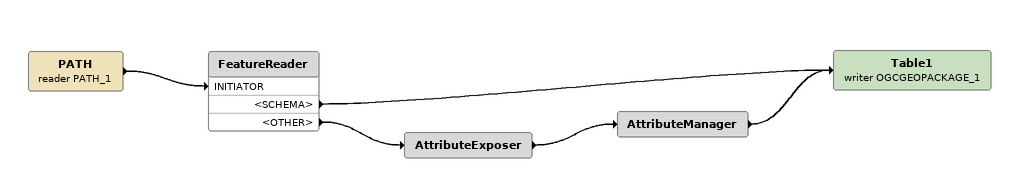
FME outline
PATH (reader PATH_1)
    -> FeatureReader [INITIATOR]
FeatureReader
    <SCHEMA> -> Table1 (writer OGCGEOPACKAGE_1)
    <OTHER> -> AttributeExposer
AttributeExposer
    -> AttributeManager
AttributeManager
    -> Table1 (writer OGCGEOPACKAGE_1)
Table1 (writer OGCGEOPACKAGE_1)
